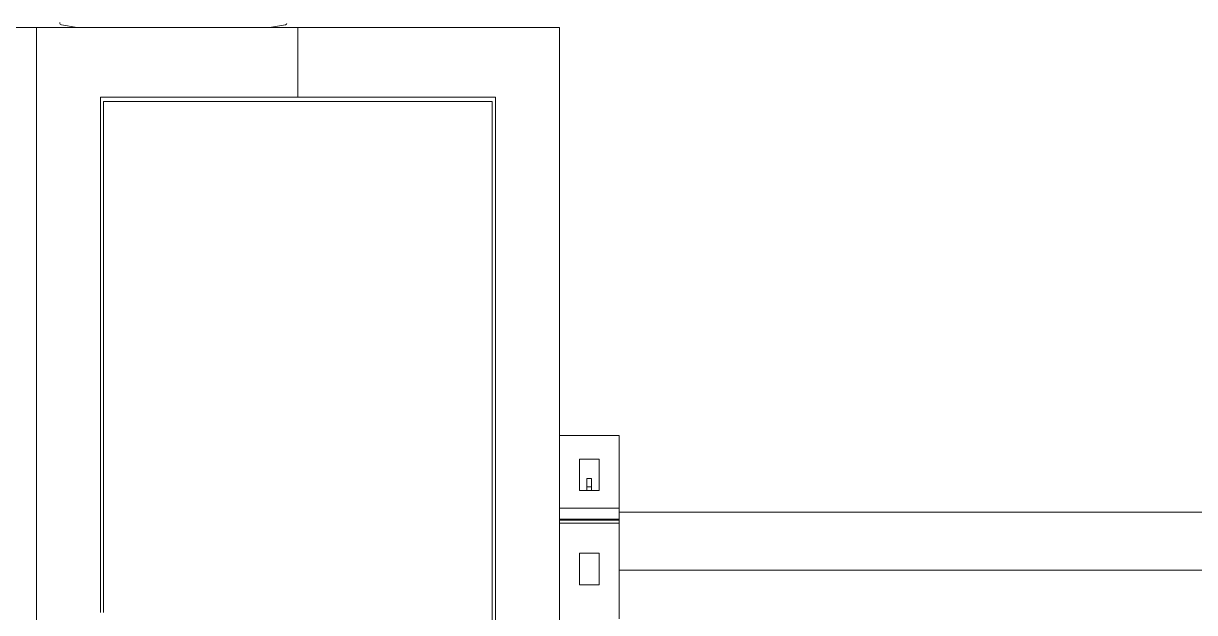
# Model space of a CAD drawing. Header units: millimetres. Extents: x 91 to 341, y 63 to 263.
# Drawn here: x 244.9 to 295.3, y 204 to 229.3 of the extents above; entities that cross this region are included whole.
import ezdxf

# ---------------------------------------------------------------- set-up
doc = ezdxf.new("R2010")
doc.units = ezdxf.units.MM

msp = doc.modelspace()

# ---------------------------------------------------------------- linework, layer by layer
at = {"color": 7, "linetype": 'Continuous', "lineweight": 15}
for p, q in [((245.427, 229.139), (234.177, 229.139)), ((256.677, 229.139), (245.427, 229.139)), ((245.427, 229.139), (245.427, 170.139)), ((246.51, 229.256), (247.177, 229.139)), ((255.452, 229.139), (256.143, 229.26)), ((256.677, 226.139), (256.677, 229.139)), ((267.927, 229.139), (256.677, 229.139)), ((267.927, 229.139), (267.927, 170.139)), ((248.177, 226.139), (256.677, 226.139)), ((248.177, 203.964), (248.177, 226.139)), ((265.04, 225.964), (248.315, 225.964)), ((248.315, 225.964), (248.315, 203.964)), ((256.677, 226.139), (265.177, 226.139)), ((265.04, 173.314), (265.04, 225.964)), ((265.177, 226.139), (265.177, 173.139)), ((270.502, 211.589), (267.927, 211.589)), ((270.502, 208.456), (270.502, 211.589)), ((268.79, 209.214), (268.79, 210.564)), ((268.79, 210.564), (269.64, 210.564)), ((269.64, 210.564), (269.64, 209.214)), ((269.315, 209.731), (269.115, 209.731)), ((269.115, 209.731), (269.115, 209.381)), ((269.315, 209.731), (269.315, 209.381)), ((269.64, 209.214), (268.79, 209.214)), ((269.115, 209.381), (269.315, 209.381)), ((269.115, 209.214), (269.115, 209.381)), ((269.315, 209.381), (269.315, 209.214)), ((267.927, 208.456), (270.502, 208.456)), ((270.502, 207.988), (270.502, 208.456)), ((315.552, 208.289), (270.502, 208.289)), ((270.502, 207.988), (267.927, 207.988)), ((270.502, 207.938), (267.927, 207.938)), ((270.502, 207.809), (267.927, 207.809)), ((270.502, 207.938), (270.502, 207.988)), ((270.502, 207.809), (270.502, 207.938)), ((270.502, 203.694), (270.502, 207.809)), ((268.79, 206.514), (269.64, 206.514)), ((268.79, 205.164), (268.79, 206.514)), ((269.64, 206.514), (269.64, 205.164)), ((315.552, 205.789), (270.502, 205.789)), ((269.64, 205.164), (268.79, 205.164))]:
    msp.add_line(p, q, dxfattribs=at)
for centre, start, end in [((246.527, 229.355), 180, 260), ((256.11, 229.355), 289.1829, 337.8492)]:
    msp.add_arc(centre, 0.1, start, end, dxfattribs=at)

doc.saveas('drawing.dxf')
